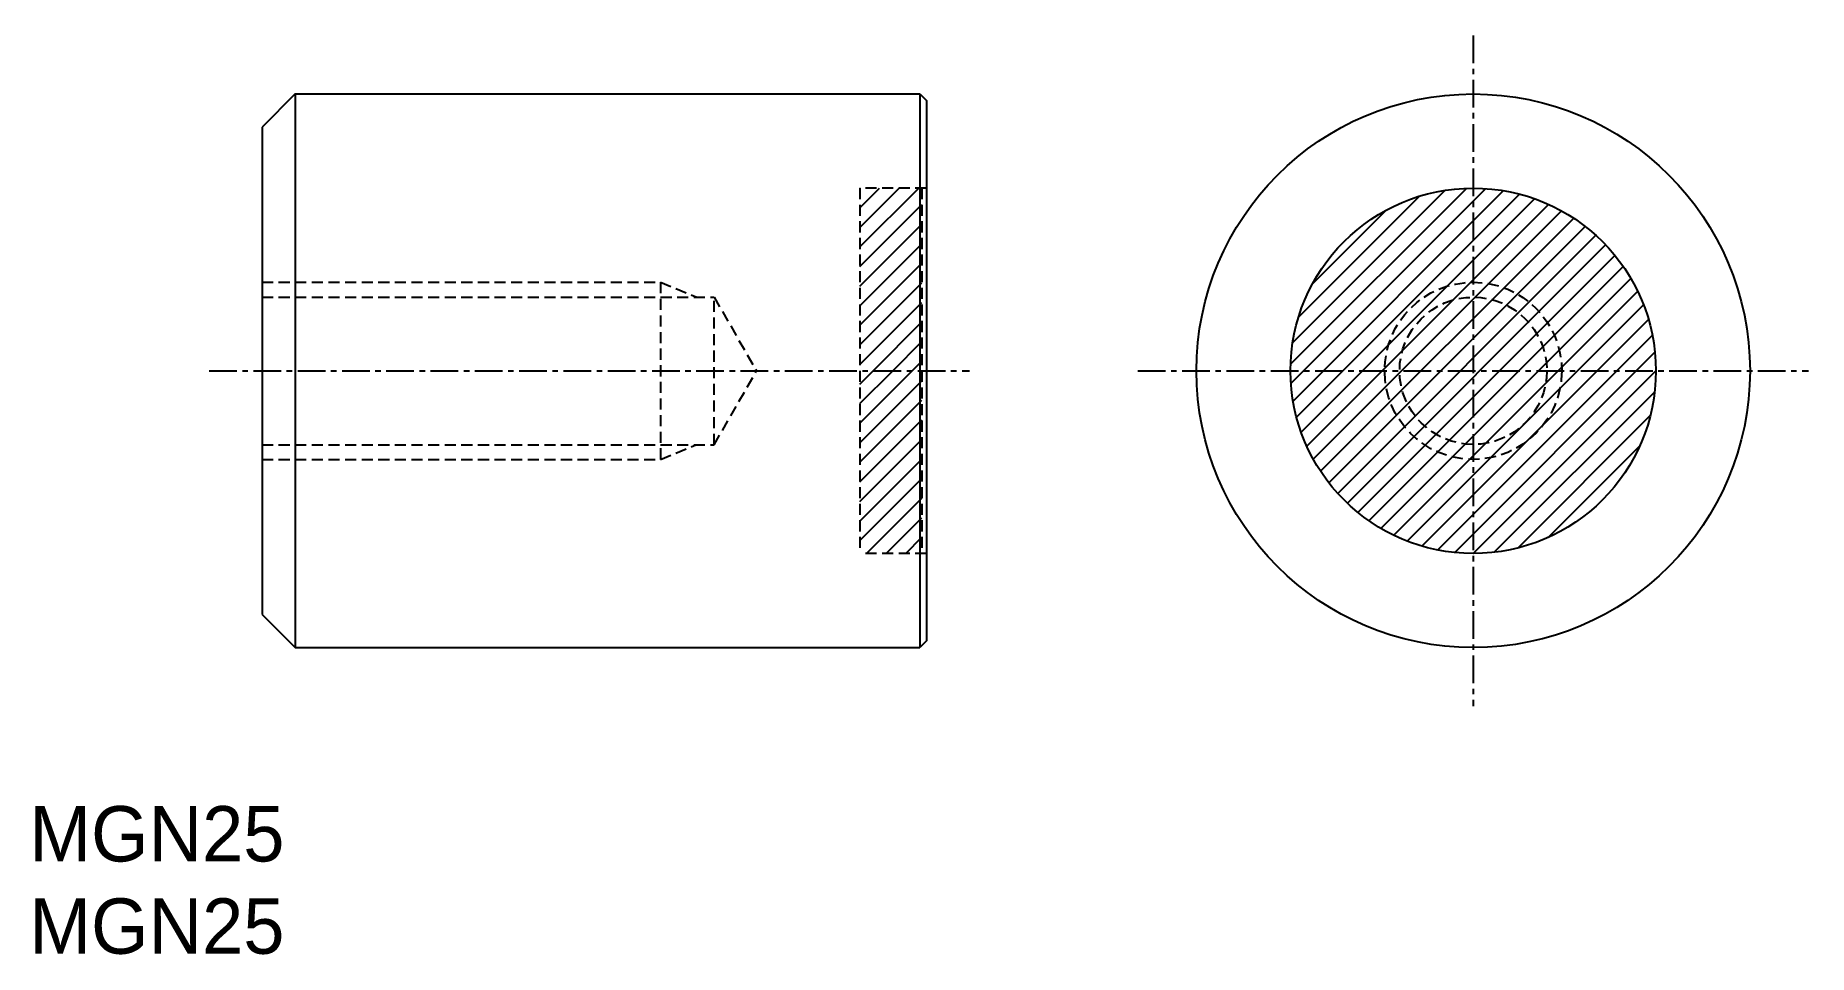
# Model space of a CAD drawing. Extents: x -61.4 to 18.7, y 12.8 to 54.3.
import ezdxf

# ---------------------------------------------------------------- set-up
doc = ezdxf.new("R2010")
doc.units = 0
doc.linetypes.add('CENTER', pattern=[2, 1.25, -0.25, 0.25, -0.25])
doc.linetypes.add('DASHED', pattern=[0.75, 0.5, -0.25])
doc.layers.get('0').update_dxf_attribs({"linetype": 'CONTINUOUS'})
doc.layers.add('CENTER', color=1, linetype='CENTER')

# ---------------------------------------------------------------- blocks, each defined once
blk = doc.blocks.new('*X13')
at = {"color": 0, "linetype": 'CONTINUOUS'}
for p, q in [((-24.152, 44.791), (-21.494, 47.449)), ((-24.152, 45.674), (-22.378, 47.449)), ((-24.152, 46.558), (-23.262, 47.449)), ((-24.152, 47.442), (-24.146, 47.449)), ((-24.152, 43.907), (-21.352, 46.707)), ((-24.152, 43.023), (-21.352, 45.823)), ((-24.152, 42.139), (-21.352, 44.939)), ((-24.152, 41.255), (-21.352, 44.055)), ((-24.152, 40.371), (-21.352, 43.171)), ((-24.152, 39.487), (-21.352, 42.287)), ((-23.557, 39.199), (-21.352, 41.403)), ((-22.673, 39.199), (-21.352, 40.519)), ((-21.789, 39.199), (-21.352, 39.636)), ((-24.152, 36.836), (-21.789, 39.199)), ((-24.152, 37.719), (-22.673, 39.199)), ((-24.152, 38.603), (-23.557, 39.199)), ((-24.152, 35.952), (-21.352, 38.752)), ((-24.152, 35.068), (-21.352, 37.868)), ((-24.152, 34.184), (-21.352, 36.984)), ((-24.152, 33.3), (-21.352, 36.1)), ((-24.152, 32.416), (-21.352, 35.216)), ((-24.152, 31.532), (-21.352, 34.332)), ((-23.852, 30.949), (-21.352, 33.448)), ((-22.968, 30.949), (-21.352, 32.565)), ((-22.084, 30.949), (-21.352, 31.681))]:
    blk.add_line(p, q, dxfattribs=at)
blk = doc.blocks.new('*X14')
at = {"color": 0, "linetype": 'CONTINUOUS'}
for p, q in [((-4.701, 39.493), (3.249, 47.444)), ((-4.686, 38.624), (4.118, 47.429)), ((-4.608, 40.47), (2.272, 47.35)), ((-4.593, 37.834), (4.909, 47.335)), ((-4.436, 37.106), (5.636, 47.179)), ((-4.343, 41.618), (1.124, 47.086)), ((-4.228, 36.431), (6.312, 46.971)), ((-3.974, 35.801), (6.942, 46.716)), ((-3.702, 43.144), (-0.401, 46.444)), ((-3.679, 35.212), (7.531, 46.421)), ((-3.346, 34.661), (8.082, 46.089)), ((-2.978, 34.146), (8.597, 45.72)), ((-2.575, 33.665), (9.078, 45.317)), ((-2.138, 33.217), (9.525, 44.881)), ((-1.668, 32.803), (9.939, 44.411)), ((-1.164, 32.424), (10.319, 43.906)), ((-0.624, 32.079), (10.663, 43.367)), ((-0.048, 31.772), (10.971, 42.791)), ((0.568, 31.504), (11.238, 42.174)), ((1.228, 31.28), (11.462, 41.514)), ((1.938, 31.106), (11.636, 40.804)), ((2.707, 30.991), (11.751, 40.035)), ((3.548, 30.949), (11.794, 39.194)), ((4.486, 31.003), (11.74, 38.256)), ((5.569, 31.201), (11.541, 37.174)), ((6.925, 31.673), (11.069, 35.818))]:
    blk.add_line(p, q, dxfattribs=at)

msp = doc.modelspace()

# ---------------------------------------------------------------- linework, layer by layer
at = {"color": 7, "linetype": 'CONTINUOUS'}
for p, q in [((-49.652, 51.699), (-51.152, 50.199)), ((-49.652, 51.699), (-21.452, 51.699)), ((-49.652, 51.699), (-49.652, 26.699)), ((-21.452, 51.699), (-21.152, 51.399)), ((-21.452, 51.699), (-21.452, 26.699)), ((-21.152, 51.399), (-21.152, 26.999)), ((-51.152, 50.199), (-51.152, 28.199)), ((-51.152, 28.199), (-49.652, 26.699)), ((-49.652, 26.699), (-21.452, 26.699)), ((-21.152, 26.999), (-21.452, 26.699))]:
    msp.add_line(p, q, dxfattribs=at)
at = {"color": 3, "linetype": 'DASHED'}
for p, q in [((-24.152, 47.449), (-24.152, 30.949)), ((-21.152, 47.449), (-24.152, 47.449)), ((-21.352, 47.449), (-21.352, 30.949)), ((-51.152, 43.199), (-33.152, 43.199)), ((-51.152, 42.522), (-30.738, 42.522)), ((-33.152, 43.199), (-33.152, 35.199)), ((-33.152, 43.199), (-31.519, 42.522)), ((-30.738, 35.86), (-30.738, 42.522)), ((-30.738, 42.522), (-28.815, 39.191)), ((-30.738, 35.86), (-28.815, 39.191)), ((-51.152, 35.86), (-30.738, 35.86)), ((-33.152, 35.199), (-31.556, 35.86)), ((-51.152, 35.199), (-33.152, 35.199)), ((-21.152, 30.949), (-24.152, 30.949))]:
    msp.add_line(p, q, dxfattribs=at)
at = {"color": 7, "linetype": 'CONTINUOUS'}
for radius in [12.5, 8.25]:
    msp.add_circle((3.544, 39.199), radius, dxfattribs=at)
at = {"color": 3, "linetype": 'DASHED'}
for radius in [4, 3.324]:
    msp.add_circle((3.544, 39.199), radius, dxfattribs=at)
at = {"layer": 'CENTER', "color": 1, "linetype": 'CENTER'}
for p, q in [((3.544, 54.342), (3.544, 24.055)), ((-53.54, 39.199), (-19.202, 39.199)), ((-11.6, 39.199), (18.687, 39.199))]:
    msp.add_line(p, q, dxfattribs=at)

# ---------------------------------------------------------------- block references
at = {"color": 3, "linetype": 'CONTINUOUS'}
for name in ['*X13', '*X14']:
    msp.add_blockref(name, (0, 0), dxfattribs=at)

# ---------------------------------------------------------------- texts
at = {"color": 7, "linetype": 'CONTINUOUS'}
for p in [(-61.658, 17.041), (-61.658, 12.874)]:
    msp.add_text('MGN25', height=2.5, dxfattribs=at).set_placement(p)

doc.saveas('drawing.dxf')
